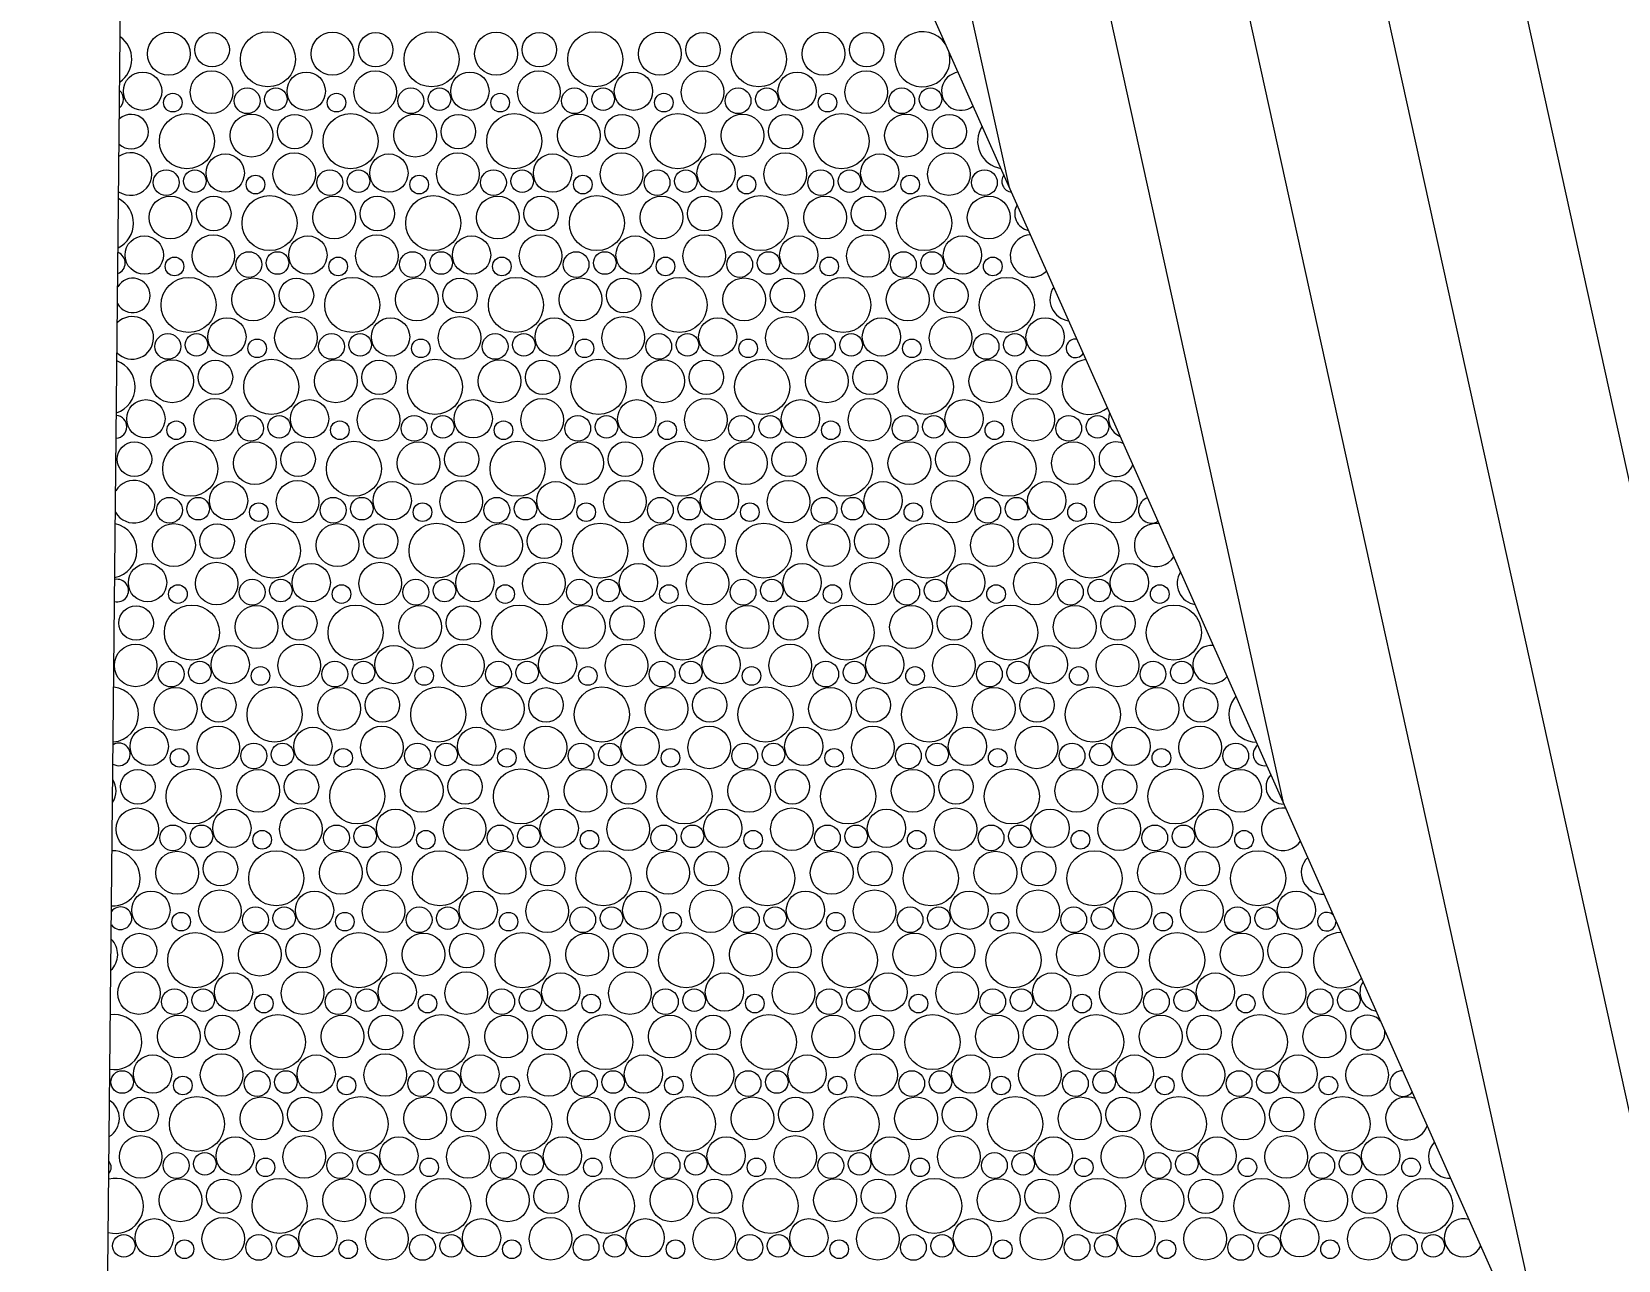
# Model space of a CAD drawing. Header units: millimetres. Extents: x 755110 to 820807, y -116979 to -66610.
# Drawn here: x 767448 to 770974, y -111018 to -108288 of the extents above; entities that cross this region are included whole.
import ezdxf

# ---------------------------------------------------------------- set-up
doc = ezdxf.new("R2010")
doc.units = ezdxf.units.MM
doc.header["$MEASUREMENT"] = 0
doc.layers.add('New_0_Pen_No__181', color=7, linetype='Continuous', lineweight=0, true_color=0xe8e8e8)
doc.layers.add('New_Structural - Bearing_Pen_No__102', color=7, linetype='Continuous', lineweight=13, true_color=0xcccccc)
doc.layers.add('New_Dimensioning - General', color=7, linetype='Continuous')
doc.layers.add('New_Dimensioning - General_Pen_No__1', color=7, linetype='Continuous', lineweight=13)
doc.layers.add('New_Structural - Bearing_Pen_No__101', color=252, linetype='Continuous', lineweight=13)
doc.styles.add('GENERATED_STYLE_1', font='')
doc.styles.get('GENERATED_STYLE_1').set_extended_font_data('Arial')
doc.dimstyles.new('GENERATED_STYLE__1', dxfattribs={"dimtxt": 200, "dimasz": 95, "dimexe": 0.18, "dimexo": 0.0625, "dimgap": 0, "dimtad": 1, "dimdec": 0, "dimzin": 0, "dimdsep": 46, "dimtxsty": 'GENERATED_STYLE_1', "dimblk": 'ARROWHEAD_2', "dimblk1": 'ARROWHEAD_2', "dimblk2": 'ARROWHEAD_2', "dimcen": 0.09, "dimse1": 1, "dimse2": 1, "dimclrd": 7, "dimclre": 7, "dimclrt": 7, "dimadec": 0, "dimazin": 0, "dimtfac": 1, "dimtdec": 4, "dimtmove": 0, "dimatfit": 3, "dimfxl": 0, "dimtolj": 1, "dimtzin": 0, "dimarcsym": 0})

# ---------------------------------------------------------------- blocks, each defined once
blk = doc.blocks.new('*X4')
at = {"layer": 'New_0_Pen_No__181', "color": 254, "linetype": 'Continuous', "lineweight": 0, "true_color": 0xe8e8e8}
for centre, radius in [((767752.8, -108336.5), 47.7), ((767848.9, -108327.7), 38.4), ((767973, -108349), 61.2), ((768116.5, -108336.5), 47.7), ((768212.6, -108327.7), 38.4), ((768336.7, -108349), 61.2), ((768480.2, -108336.5), 47.7), ((768576.3, -108327.7), 38.4), ((768700.4, -108349), 61.2), ((768844, -108336.5), 47.7), ((768940, -108327.7), 38.4), ((769064.1, -108349), 61.2), ((769207.7, -108336.5), 47.7), ((769303.7, -108327.7), 38.4), ((767694.4, -108419.9), 42.6), ((767847.8, -108422), 47.3), ((768058.1, -108419.9), 42.6), ((768211.6, -108422), 47.3), ((768421.8, -108419.9), 42.6), ((768575.3, -108422), 47.3), ((768785.5, -108419.9), 42.6), ((768939, -108422), 47.3), ((769149.2, -108419.9), 42.6), ((769302.7, -108422), 47.3), ((767761.7, -108445.3), 20.7), ((767926.9, -108441.2), 28.6), ((767990.7, -108437.6), 25.1), ((768125.4, -108445.3), 20.7), ((768290.6, -108441.2), 28.6), ((768354.4, -108437.6), 25.1), ((768489.2, -108445.3), 20.7), ((768654.3, -108441.2), 28.6), ((768718.1, -108437.6), 25.1), ((768852.9, -108445.3), 20.7), ((769018, -108441.2), 28.6), ((769081.8, -108437.6), 25.1), ((769216.6, -108445.3), 20.7), ((769381.7, -108441.2), 28.6), ((769445.5, -108437.6), 25.1), ((767793, -108531), 61.2), ((767936.5, -108518.5), 47.7), ((768032.6, -108509.7), 38.4), ((768156.7, -108531), 61.2), ((768300.2, -108518.5), 47.7), ((768396.3, -108509.7), 38.4), ((768520.4, -108531), 61.2), ((768664, -108518.5), 47.7), ((768760, -108509.7), 38.4), ((768884.1, -108531), 61.2), ((769027.7, -108518.5), 47.7), ((769123.7, -108509.7), 38.4), ((769247.8, -108531), 61.2), ((769391.4, -108518.5), 47.7), ((769487.4, -108509.7), 38.4), ((767878.1, -108601.9), 42.6), ((768031.6, -108604), 47.3), ((768241.8, -108601.9), 42.6), ((768395.3, -108604), 47.3), ((768605.5, -108601.9), 42.6), ((768759, -108604), 47.3), ((768969.2, -108601.9), 42.6), ((769122.7, -108604), 47.3), ((769332.9, -108601.9), 42.6), ((769486.4, -108604), 47.3), ((767746.9, -108623.1), 28.6), ((767810.7, -108619.6), 25.1), ((768110.6, -108623.1), 28.6), ((768174.4, -108619.6), 25.1), ((768474.3, -108623.1), 28.6), ((768538.1, -108619.6), 25.1), ((768838, -108623.1), 28.6), ((768901.8, -108619.6), 25.1), ((769201.7, -108623.1), 28.6), ((769265.5, -108619.6), 25.1), ((769565.4, -108623.1), 28.6), ((767945.4, -108627.3), 20.7), ((768309.2, -108627.3), 20.7), ((768672.9, -108627.3), 20.7), ((769036.6, -108627.3), 20.7), ((769400.3, -108627.3), 20.7), ((767756.5, -108700.5), 47.7), ((767852.6, -108691.7), 38.4), ((767976.7, -108713), 61.2), ((768120.2, -108700.5), 47.7), ((768216.3, -108691.7), 38.4), ((768340.4, -108713), 61.2), ((768484, -108700.5), 47.7), ((768580, -108691.7), 38.4), ((768704.1, -108713), 61.2), ((768847.7, -108700.5), 47.7), ((768943.7, -108691.7), 38.4), ((769067.8, -108713), 61.2), ((769211.4, -108700.5), 47.7), ((769307.4, -108691.7), 38.4), ((769431.5, -108713), 61.2), ((769575.1, -108700.5), 47.7), ((767698.1, -108783.9), 42.6), ((767851.6, -108786), 47.3), ((768061.8, -108783.9), 42.6), ((768215.3, -108786), 47.3), ((768425.5, -108783.9), 42.6), ((768579, -108786), 47.3), ((768789.2, -108783.9), 42.6), ((768942.7, -108786), 47.3), ((769152.9, -108783.9), 42.6), ((769306.4, -108786), 47.3), ((769516.6, -108783.9), 42.6), ((767930.6, -108805.1), 28.6), ((767994.4, -108801.6), 25.1), ((768294.3, -108805.1), 28.6), ((768358.1, -108801.6), 25.1), ((768658, -108805.1), 28.6), ((768721.8, -108801.6), 25.1), ((769021.7, -108805.1), 28.6), ((769085.5, -108801.6), 25.1), ((769385.4, -108805.1), 28.6), ((769449.2, -108801.6), 25.1), ((767765.4, -108809.3), 20.7), ((768129.2, -108809.3), 20.7), ((768492.9, -108809.3), 20.7), ((768856.6, -108809.3), 20.7), ((769220.3, -108809.3), 20.7), ((769584, -108809.3), 20.7), ((767796.7, -108894.9), 61.2), ((767940.2, -108882.5), 47.7), ((768036.3, -108873.7), 38.4), ((768160.4, -108894.9), 61.2), ((768304, -108882.5), 47.7), ((768400, -108873.7), 38.4), ((768524.1, -108894.9), 61.2), ((768667.7, -108882.5), 47.7), ((768763.7, -108873.7), 38.4), ((768887.8, -108894.9), 61.2), ((769031.4, -108882.5), 47.7), ((769127.4, -108873.7), 38.4), ((769251.5, -108894.9), 61.2), ((769395.1, -108882.5), 47.7), ((769491.1, -108873.7), 38.4), ((769615.2, -108894.9), 61.2), ((767881.8, -108965.9), 42.6), ((768035.3, -108968), 47.3), ((768245.5, -108965.9), 42.6), ((768399, -108968), 47.3), ((768609.2, -108965.9), 42.6), ((768762.7, -108968), 47.3), ((768972.9, -108965.9), 42.6), ((769126.4, -108968), 47.3), ((769336.6, -108965.9), 42.6), ((769490.1, -108968), 47.3), ((769700.3, -108965.9), 42.6), ((767750.6, -108987.1), 28.6), ((767814.4, -108983.6), 25.1), ((767949.2, -108991.3), 20.7), ((768114.3, -108987.1), 28.6), ((768178.1, -108983.6), 25.1), ((768312.9, -108991.3), 20.7), ((768478, -108987.1), 28.6), ((768541.8, -108983.6), 25.1), ((768676.6, -108991.3), 20.7), ((768841.7, -108987.1), 28.6), ((768905.5, -108983.6), 25.1), ((769040.3, -108991.3), 20.7), ((769205.4, -108987.1), 28.6), ((769269.2, -108983.6), 25.1), ((769404, -108991.3), 20.7), ((769569.1, -108987.1), 28.6), ((769632.9, -108983.6), 25.1), ((767760.2, -109064.5), 47.7), ((767856.3, -109055.7), 38.4), ((767980.4, -109076.9), 61.2), ((768124, -109064.5), 47.7), ((768220, -109055.7), 38.4), ((768344.1, -109076.9), 61.2), ((768487.7, -109064.5), 47.7), ((768583.7, -109055.7), 38.4), ((768707.8, -109076.9), 61.2), ((768851.4, -109064.5), 47.7), ((768947.4, -109055.7), 38.4), ((769071.5, -109076.9), 61.2), ((769215.1, -109064.5), 47.7), ((769311.1, -109055.7), 38.4), ((769435.2, -109076.9), 61.2), ((769578.8, -109064.5), 47.7), ((769674.8, -109055.7), 38.4), ((767701.8, -109147.9), 42.6), ((767855.3, -109150), 47.3), ((768065.5, -109147.9), 42.6), ((768219, -109150), 47.3), ((768429.2, -109147.9), 42.6), ((768582.7, -109150), 47.3), ((768792.9, -109147.9), 42.6), ((768946.4, -109150), 47.3), ((769156.6, -109147.9), 42.6), ((769310.1, -109150), 47.3), ((769520.3, -109147.9), 42.6), ((769673.8, -109150), 47.3), ((767769.2, -109173.3), 20.7), ((767934.3, -109169.1), 28.6), ((767998.1, -109165.6), 25.1), ((768132.9, -109173.3), 20.7), ((768298, -109169.1), 28.6), ((768361.8, -109165.6), 25.1), ((768496.6, -109173.3), 20.7), ((768661.7, -109169.1), 28.6), ((768725.5, -109165.6), 25.1), ((768860.3, -109173.3), 20.7), ((769025.4, -109169.1), 28.6), ((769089.2, -109165.6), 25.1), ((769224, -109173.3), 20.7), ((769389.1, -109169.1), 28.6), ((769452.9, -109165.6), 25.1), ((769587.7, -109173.3), 20.7), ((769752.8, -109169.1), 28.6), ((769816.7, -109165.6), 25.1), ((767676.3, -109237.7), 38.4), ((767800.4, -109258.9), 61.2), ((767944, -109246.5), 47.7), ((768040, -109237.7), 38.4), ((768164.1, -109258.9), 61.2), ((768307.7, -109246.5), 47.7), ((768403.7, -109237.7), 38.4), ((768527.8, -109258.9), 61.2), ((768671.4, -109246.5), 47.7), ((768767.4, -109237.7), 38.4), ((768891.5, -109258.9), 61.2), ((769035.1, -109246.5), 47.7), ((769131.1, -109237.7), 38.4), ((769255.2, -109258.9), 61.2), ((769398.8, -109246.5), 47.7), ((769494.8, -109237.7), 38.4), ((769618.9, -109258.9), 61.2), ((769762.5, -109246.5), 47.7), ((767885.5, -109329.9), 42.6), ((768039, -109332), 47.3), ((768249.2, -109329.9), 42.6), ((768402.7, -109332), 47.3), ((768612.9, -109329.9), 42.6), ((768766.4, -109332), 47.3), ((768976.6, -109329.9), 42.6), ((769130.1, -109332), 47.3), ((769340.3, -109329.9), 42.6), ((769493.8, -109332), 47.3), ((769704, -109329.9), 42.6), ((769857.5, -109332), 47.3), ((767754.3, -109351.1), 28.6), ((767818.1, -109347.6), 25.1), ((767952.9, -109355.3), 20.7), ((768118, -109351.1), 28.6), ((768181.8, -109347.6), 25.1), ((768316.6, -109355.3), 20.7), ((768481.7, -109351.1), 28.6), ((768545.5, -109347.6), 25.1), ((768680.3, -109355.3), 20.7), ((768845.4, -109351.1), 28.6), ((768909.2, -109347.6), 25.1), ((769044, -109355.3), 20.7), ((769209.1, -109351.1), 28.6), ((769272.9, -109347.6), 25.1), ((769407.7, -109355.3), 20.7), ((769572.8, -109351.1), 28.6), ((769636.7, -109347.6), 25.1), ((769771.4, -109355.3), 20.7), ((767764, -109428.5), 47.7), ((767860, -109419.7), 38.4), ((767984.1, -109440.9), 61.2), ((768127.7, -109428.5), 47.7), ((768223.7, -109419.7), 38.4), ((768347.8, -109440.9), 61.2), ((768491.4, -109428.5), 47.7), ((768587.4, -109419.7), 38.4), ((768711.5, -109440.9), 61.2), ((768855.1, -109428.5), 47.7), ((768951.1, -109419.7), 38.4), ((769075.2, -109440.9), 61.2), ((769218.8, -109428.5), 47.7), ((769314.8, -109419.7), 38.4), ((769438.9, -109440.9), 61.2), ((769582.5, -109428.5), 47.7), ((769678.5, -109419.7), 38.4), ((769802.6, -109440.9), 61.2), ((767705.5, -109511.9), 42.6), ((767859, -109514), 47.3), ((768069.2, -109511.9), 42.6), ((768222.7, -109514), 47.3), ((768432.9, -109511.9), 42.6), ((768586.4, -109514), 47.3), ((768796.6, -109511.9), 42.6), ((768950.1, -109514), 47.3), ((769160.3, -109511.9), 42.6), ((769313.8, -109514), 47.3), ((769524, -109511.9), 42.6), ((769677.5, -109514), 47.3), ((769887.7, -109511.9), 42.6), ((767772.9, -109537.3), 20.7), ((767938, -109533.1), 28.6), ((768001.8, -109529.6), 25.1), ((768136.6, -109537.3), 20.7), ((768301.7, -109533.1), 28.6), ((768365.5, -109529.6), 25.1), ((768500.3, -109537.3), 20.7), ((768665.4, -109533.1), 28.6), ((768729.2, -109529.6), 25.1), ((768864, -109537.3), 20.7), ((769029.1, -109533.1), 28.6), ((769092.9, -109529.6), 25.1), ((769227.7, -109537.3), 20.7), ((769392.8, -109533.1), 28.6), ((769456.7, -109529.6), 25.1), ((769591.4, -109537.3), 20.7), ((769756.5, -109533.1), 28.6), ((769820.4, -109529.6), 25.1), ((769955.1, -109537.3), 20.7), ((767680, -109601.7), 38.4), ((767804.1, -109622.9), 61.2), ((767947.7, -109610.5), 47.7), ((768043.7, -109601.7), 38.4), ((768167.8, -109622.9), 61.2), ((768311.4, -109610.5), 47.7), ((768407.4, -109601.7), 38.4), ((768531.5, -109622.9), 61.2), ((768675.1, -109610.5), 47.7), ((768771.1, -109601.7), 38.4), ((768895.2, -109622.9), 61.2), ((769038.8, -109610.5), 47.7), ((769134.8, -109601.7), 38.4), ((769258.9, -109622.9), 61.2), ((769402.5, -109610.5), 47.7), ((769498.5, -109601.7), 38.4), ((769622.6, -109622.9), 61.2), ((769766.2, -109610.5), 47.7), ((769862.2, -109601.7), 38.4), ((769986.3, -109622.9), 61.2), ((767679, -109696), 47.3), ((767889.2, -109693.9), 42.6), ((768042.7, -109696), 47.3), ((768252.9, -109693.9), 42.6), ((768406.4, -109696), 47.3), ((768616.6, -109693.9), 42.6), ((768770.1, -109696), 47.3), ((768980.3, -109693.9), 42.6), ((769133.8, -109696), 47.3), ((769344, -109693.9), 42.6), ((769497.5, -109696), 47.3), ((769707.7, -109693.9), 42.6), ((769861.2, -109696), 47.3), ((767758, -109715.1), 28.6), ((767821.8, -109711.6), 25.1), ((768121.7, -109715.1), 28.6), ((768185.5, -109711.6), 25.1), ((768485.4, -109715.1), 28.6), ((768549.2, -109711.6), 25.1), ((768849.1, -109715.1), 28.6), ((768912.9, -109711.6), 25.1), ((769212.8, -109715.1), 28.6), ((769276.7, -109711.6), 25.1), ((769576.5, -109715.1), 28.6), ((769640.4, -109711.6), 25.1), ((769940.2, -109715.1), 28.6), ((770004.1, -109711.6), 25.1), ((767956.6, -109719.3), 20.7), ((768320.3, -109719.3), 20.7), ((768684, -109719.3), 20.7), ((769047.7, -109719.3), 20.7), ((769411.4, -109719.3), 20.7), ((769775.1, -109719.3), 20.7), ((767767.7, -109792.5), 47.7), ((767863.7, -109783.7), 38.4), ((767987.8, -109804.9), 61.2), ((768131.4, -109792.5), 47.7), ((768227.4, -109783.7), 38.4), ((768351.5, -109804.9), 61.2), ((768495.1, -109792.5), 47.7), ((768591.1, -109783.7), 38.4), ((768715.2, -109804.9), 61.2), ((768858.8, -109792.5), 47.7), ((768954.8, -109783.7), 38.4), ((769078.9, -109804.9), 61.2), ((769222.5, -109792.5), 47.7), ((769318.5, -109783.7), 38.4), ((769442.6, -109804.9), 61.2), ((769586.2, -109792.5), 47.7), ((769682.2, -109783.7), 38.4), ((769806.3, -109804.9), 61.2), ((769949.9, -109792.5), 47.7), ((770045.9, -109783.7), 38.4), ((767709.2, -109875.8), 42.6), ((767862.7, -109878), 47.3), ((768072.9, -109875.8), 42.6), ((768226.4, -109878), 47.3), ((768436.6, -109875.8), 42.6), ((768590.1, -109878), 47.3), ((768800.3, -109875.8), 42.6), ((768953.8, -109878), 47.3), ((769164, -109875.8), 42.6), ((769317.5, -109878), 47.3), ((769527.7, -109875.8), 42.6), ((769681.2, -109878), 47.3), ((769891.4, -109875.8), 42.6), ((770044.9, -109878), 47.3), ((767941.7, -109897.1), 28.6), ((768005.5, -109893.6), 25.1), ((768305.4, -109897.1), 28.6), ((768369.2, -109893.6), 25.1), ((768669.1, -109897.1), 28.6), ((768732.9, -109893.6), 25.1), ((769032.8, -109897.1), 28.6), ((769096.7, -109893.6), 25.1), ((769396.5, -109897.1), 28.6), ((769460.4, -109893.6), 25.1), ((769760.2, -109897.1), 28.6), ((769824.1, -109893.6), 25.1), ((770124, -109897.1), 28.6), ((767776.6, -109901.3), 20.7), ((768140.3, -109901.3), 20.7), ((768504, -109901.3), 20.7), ((768867.7, -109901.3), 20.7), ((769231.4, -109901.3), 20.7), ((769595.1, -109901.3), 20.7), ((769958.8, -109901.3), 20.7), ((767683.7, -109965.6), 38.4), ((767807.8, -109986.9), 61.2), ((767951.4, -109974.5), 47.7), ((768047.4, -109965.6), 38.4), ((768171.5, -109986.9), 61.2), ((768315.1, -109974.5), 47.7), ((768411.1, -109965.6), 38.4), ((768535.2, -109986.9), 61.2), ((768678.8, -109974.5), 47.7), ((768774.8, -109965.6), 38.4), ((768898.9, -109986.9), 61.2), ((769042.5, -109974.5), 47.7), ((769138.5, -109965.6), 38.4), ((769262.6, -109986.9), 61.2), ((769406.2, -109974.5), 47.7), ((769502.2, -109965.6), 38.4), ((769626.3, -109986.9), 61.2), ((769769.9, -109974.5), 47.7), ((769865.9, -109965.6), 38.4), ((769990, -109986.9), 61.2), ((770133.6, -109974.5), 47.7), ((767682.7, -110060), 47.3), ((767892.9, -110057.8), 42.6), ((768046.4, -110060), 47.3), ((768256.6, -110057.8), 42.6), ((768410.1, -110060), 47.3), ((768620.3, -110057.8), 42.6), ((768773.8, -110060), 47.3), ((768984, -110057.8), 42.6), ((769137.5, -110060), 47.3), ((769347.7, -110057.8), 42.6), ((769501.2, -110060), 47.3), ((769711.4, -110057.8), 42.6), ((769864.9, -110060), 47.3), ((770075.2, -110057.8), 42.6), ((767761.7, -110079.1), 28.6), ((767825.5, -110075.6), 25.1), ((767960.3, -110083.3), 20.7), ((768125.4, -110079.1), 28.6), ((768189.2, -110075.6), 25.1), ((768324, -110083.3), 20.7), ((768489.1, -110079.1), 28.6), ((768552.9, -110075.6), 25.1), ((768687.7, -110083.3), 20.7), ((768852.8, -110079.1), 28.6), ((768916.7, -110075.6), 25.1), ((769051.4, -110083.3), 20.7), ((769216.5, -110079.1), 28.6), ((769280.4, -110075.6), 25.1), ((769415.1, -110083.3), 20.7), ((769580.2, -110079.1), 28.6), ((769644.1, -110075.6), 25.1), ((769778.8, -110083.3), 20.7), ((769944, -110079.1), 28.6), ((770007.8, -110075.6), 25.1), ((770142.5, -110083.3), 20.7), ((767771.4, -110156.5), 47.7), ((767867.4, -110147.6), 38.4), ((767991.5, -110168.9), 61.2), ((768135.1, -110156.5), 47.7), ((768231.1, -110147.6), 38.4), ((768355.2, -110168.9), 61.2), ((768498.8, -110156.5), 47.7), ((768594.8, -110147.6), 38.4), ((768718.9, -110168.9), 61.2), ((768862.5, -110156.5), 47.7), ((768958.5, -110147.6), 38.4), ((769082.6, -110168.9), 61.2), ((769226.2, -110156.5), 47.7), ((769322.2, -110147.6), 38.4), ((769446.3, -110168.9), 61.2), ((769589.9, -110156.5), 47.7), ((769685.9, -110147.6), 38.4), ((769810, -110168.9), 61.2), ((769953.6, -110156.5), 47.7), ((770049.6, -110147.6), 38.4), ((770173.8, -110168.9), 61.2), ((767712.9, -110239.8), 42.6), ((767866.4, -110242), 47.3), ((768076.6, -110239.8), 42.6), ((768230.1, -110242), 47.3), ((768440.3, -110239.8), 42.6), ((768593.8, -110242), 47.3), ((768804, -110239.8), 42.6), ((768957.5, -110242), 47.3), ((769167.7, -110239.8), 42.6), ((769321.2, -110242), 47.3), ((769531.4, -110239.8), 42.6), ((769684.9, -110242), 47.3), ((769895.2, -110239.8), 42.6), ((770048.6, -110242), 47.3), ((770258.9, -110239.8), 42.6), ((767780.3, -110265.3), 20.7), ((767945.4, -110261.1), 28.6), ((768009.2, -110257.6), 25.1), ((768144, -110265.3), 20.7), ((768309.1, -110261.1), 28.6), ((768372.9, -110257.6), 25.1), ((768507.7, -110265.3), 20.7), ((768672.8, -110261.1), 28.6), ((768736.7, -110257.6), 25.1), ((768871.4, -110265.3), 20.7), ((769036.5, -110261.1), 28.6), ((769100.4, -110257.6), 25.1), ((769235.1, -110265.3), 20.7), ((769400.2, -110261.1), 28.6), ((769464.1, -110257.6), 25.1), ((769598.8, -110265.3), 20.7), ((769764, -110261.1), 28.6), ((769827.8, -110257.6), 25.1), ((769962.5, -110265.3), 20.7), ((770127.7, -110261.1), 28.6), ((770191.5, -110257.6), 25.1), ((767687.4, -110329.6), 38.4), ((767811.5, -110350.9), 61.2), ((767955.1, -110338.5), 47.7), ((768051.1, -110329.6), 38.4), ((768175.2, -110350.9), 61.2), ((768318.8, -110338.5), 47.7), ((768414.8, -110329.6), 38.4), ((768538.9, -110350.9), 61.2), ((768682.5, -110338.5), 47.7), ((768778.5, -110329.6), 38.4), ((768902.6, -110350.9), 61.2), ((769046.2, -110338.5), 47.7), ((769142.2, -110329.6), 38.4), ((769266.3, -110350.9), 61.2), ((769409.9, -110338.5), 47.7), ((769505.9, -110329.6), 38.4), ((769630, -110350.9), 61.2), ((769773.6, -110338.5), 47.7), ((769869.6, -110329.6), 38.4), ((769993.8, -110350.9), 61.2), ((770137.3, -110338.5), 47.7), ((770233.4, -110329.6), 38.4), ((767686.4, -110424), 47.3), ((767896.6, -110421.8), 42.6), ((768050.1, -110424), 47.3), ((768260.3, -110421.8), 42.6), ((768413.8, -110424), 47.3), ((768624, -110421.8), 42.6), ((768777.5, -110424), 47.3), ((768987.7, -110421.8), 42.6), ((769141.2, -110424), 47.3), ((769351.4, -110421.8), 42.6), ((769504.9, -110424), 47.3), ((769715.2, -110421.8), 42.6), ((769868.6, -110424), 47.3), ((770078.9, -110421.8), 42.6), ((770232.3, -110424), 47.3), ((767765.4, -110443.1), 28.6), ((767829.2, -110439.6), 25.1), ((767964, -110447.3), 20.7), ((768129.1, -110443.1), 28.6), ((768192.9, -110439.6), 25.1), ((768327.7, -110447.3), 20.7), ((768492.8, -110443.1), 28.6), ((768556.7, -110439.6), 25.1), ((768691.4, -110447.3), 20.7), ((768856.5, -110443.1), 28.6), ((768920.4, -110439.6), 25.1), ((769055.1, -110447.3), 20.7), ((769220.2, -110443.1), 28.6), ((769284.1, -110439.6), 25.1), ((769418.8, -110447.3), 20.7), ((769584, -110443.1), 28.6), ((769647.8, -110439.6), 25.1), ((769782.5, -110447.3), 20.7), ((769947.7, -110443.1), 28.6), ((770011.5, -110439.6), 25.1), ((770146.2, -110447.3), 20.7), ((770311.4, -110443.1), 28.6), ((770375.2, -110439.6), 25.1), ((767775.1, -110520.5), 47.7), ((767871.1, -110511.6), 38.4), ((767995.2, -110532.9), 61.2), ((768138.8, -110520.5), 47.7), ((768234.8, -110511.6), 38.4), ((768358.9, -110532.9), 61.2), ((768502.5, -110520.5), 47.7), ((768598.5, -110511.6), 38.4), ((768722.6, -110532.9), 61.2), ((768866.2, -110520.5), 47.7), ((768962.2, -110511.6), 38.4), ((769086.3, -110532.9), 61.2), ((769229.9, -110520.5), 47.7), ((769325.9, -110511.6), 38.4), ((769450, -110532.9), 61.2), ((769593.6, -110520.5), 47.7), ((769689.6, -110511.6), 38.4), ((769813.8, -110532.9), 61.2), ((769957.3, -110520.5), 47.7), ((770053.4, -110511.6), 38.4), ((770177.5, -110532.9), 61.2), ((770321, -110520.5), 47.7), ((767716.6, -110603.8), 42.6), ((767870.1, -110606), 47.3), ((768080.3, -110603.8), 42.6), ((768233.8, -110606), 47.3), ((768444, -110603.8), 42.6), ((768597.5, -110606), 47.3), ((768807.7, -110603.8), 42.6), ((768961.2, -110606), 47.3), ((769171.4, -110603.8), 42.6), ((769324.9, -110606), 47.3), ((769535.2, -110603.8), 42.6), ((769688.6, -110606), 47.3), ((769898.9, -110603.8), 42.6), ((770052.3, -110606), 47.3), ((770262.6, -110603.8), 42.6), ((770416, -110606), 47.3), ((767649.2, -110621.6), 25.1), ((767784, -110629.3), 20.7), ((767949.1, -110625.1), 28.6), ((768012.9, -110621.6), 25.1), ((768147.7, -110629.3), 20.7), ((768312.8, -110625.1), 28.6), ((768376.7, -110621.6), 25.1), ((768511.4, -110629.3), 20.7), ((768676.5, -110625.1), 28.6), ((768740.4, -110621.6), 25.1), ((768875.1, -110629.3), 20.7), ((769040.2, -110625.1), 28.6), ((769104.1, -110621.6), 25.1), ((769238.8, -110629.3), 20.7), ((769404, -110625.1), 28.6), ((769467.8, -110621.6), 25.1), ((769602.5, -110629.3), 20.7), ((769767.7, -110625.1), 28.6), ((769831.5, -110621.6), 25.1), ((769966.2, -110629.3), 20.7), ((770131.4, -110625.1), 28.6), ((770195.2, -110621.6), 25.1), ((770329.9, -110629.3), 20.7), ((767691.1, -110693.6), 38.4), ((767815.2, -110714.9), 61.2), ((767958.8, -110702.5), 47.7), ((768054.8, -110693.6), 38.4), ((768178.9, -110714.9), 61.2), ((768322.5, -110702.5), 47.7), ((768418.5, -110693.6), 38.4), ((768542.6, -110714.9), 61.2), ((768686.2, -110702.5), 47.7), ((768782.2, -110693.6), 38.4), ((768906.3, -110714.9), 61.2), ((769049.9, -110702.5), 47.7), ((769145.9, -110693.6), 38.4), ((769270, -110714.9), 61.2), ((769413.6, -110702.5), 47.7), ((769509.6, -110693.6), 38.4), ((769633.8, -110714.9), 61.2), ((769777.3, -110702.5), 47.7), ((769873.4, -110693.6), 38.4), ((769997.5, -110714.9), 61.2), ((770141, -110702.5), 47.7), ((770237.1, -110693.6), 38.4), ((770361.2, -110714.9), 61.2), ((767690.1, -110788), 47.3), ((767900.3, -110785.8), 42.6), ((768053.8, -110788), 47.3), ((768264, -110785.8), 42.6), ((768417.5, -110788), 47.3), ((768627.7, -110785.8), 42.6), ((768781.2, -110788), 47.3), ((768991.4, -110785.8), 42.6), ((769144.9, -110788), 47.3), ((769355.2, -110785.8), 42.6), ((769508.6, -110788), 47.3), ((769718.9, -110785.8), 42.6), ((769872.3, -110788), 47.3), ((770082.6, -110785.8), 42.6), ((770236, -110788), 47.3), ((770446.3, -110785.8), 42.6), ((767769.1, -110807.1), 28.6), ((767832.9, -110803.6), 25.1), ((768132.8, -110807.1), 28.6), ((768196.7, -110803.6), 25.1), ((768496.5, -110807.1), 28.6), ((768560.4, -110803.6), 25.1), ((768860.2, -110807.1), 28.6), ((768924.1, -110803.6), 25.1), ((769224, -110807.1), 28.6), ((769287.8, -110803.6), 25.1), ((769587.7, -110807.1), 28.6), ((769651.5, -110803.6), 25.1), ((769951.4, -110807.1), 28.6), ((770015.2, -110803.6), 25.1), ((770315.1, -110807.1), 28.6), ((770378.9, -110803.6), 25.1), ((767967.7, -110811.2), 20.7), ((768331.4, -110811.2), 20.7), ((768695.1, -110811.2), 20.7), ((769058.8, -110811.2), 20.7), ((769422.5, -110811.2), 20.7), ((769786.2, -110811.2), 20.7), ((770149.9, -110811.2), 20.7), ((770513.6, -110811.2), 20.7), ((767778.8, -110884.4), 47.7), ((767874.8, -110875.6), 38.4), ((767998.9, -110896.9), 61.2), ((768142.5, -110884.4), 47.7), ((768238.5, -110875.6), 38.4), ((768362.6, -110896.9), 61.2), ((768506.2, -110884.4), 47.7), ((768602.2, -110875.6), 38.4), ((768726.3, -110896.9), 61.2), ((768869.9, -110884.4), 47.7), ((768965.9, -110875.6), 38.4), ((769090, -110896.9), 61.2), ((769233.6, -110884.4), 47.7), ((769329.6, -110875.6), 38.4), ((769453.8, -110896.9), 61.2), ((769597.3, -110884.4), 47.7), ((769693.4, -110875.6), 38.4), ((769817.5, -110896.9), 61.2), ((769961, -110884.4), 47.7), ((770057.1, -110875.6), 38.4), ((770181.2, -110896.9), 61.2), ((770324.7, -110884.4), 47.7), ((770420.8, -110875.6), 38.4), ((770544.9, -110896.9), 61.2), ((767720.3, -110967.8), 42.6), ((767873.8, -110970), 47.3), ((768084, -110967.8), 42.6), ((768237.5, -110970), 47.3), ((768447.7, -110967.8), 42.6), ((768601.2, -110970), 47.3), ((768811.4, -110967.8), 42.6), ((768964.9, -110970), 47.3), ((769175.2, -110967.8), 42.6), ((769328.6, -110970), 47.3), ((769538.9, -110967.8), 42.6), ((769692.3, -110970), 47.3), ((769902.6, -110967.8), 42.6), ((770056, -110970), 47.3), ((770266.3, -110967.8), 42.6), ((770419.8, -110970), 47.3), ((767652.9, -110985.6), 25.1), ((767952.8, -110989.1), 28.6), ((768016.7, -110985.6), 25.1), ((768316.5, -110989.1), 28.6), ((768380.4, -110985.6), 25.1), ((768680.2, -110989.1), 28.6), ((768744.1, -110985.6), 25.1), ((769044, -110989.1), 28.6), ((769107.8, -110985.6), 25.1), ((769407.7, -110989.1), 28.6), ((769471.5, -110985.6), 25.1), ((769771.4, -110989.1), 28.6), ((769835.2, -110985.6), 25.1), ((770135.1, -110989.1), 28.6), ((770198.9, -110985.6), 25.1), ((770498.8, -110989.1), 28.6), ((770562.6, -110985.6), 25.1), ((767787.7, -110993.2), 20.7), ((768151.4, -110993.2), 20.7), ((768515.1, -110993.2), 20.7), ((768878.8, -110993.2), 20.7), ((769242.5, -110993.2), 20.7), ((769606.2, -110993.2), 20.7), ((769969.9, -110993.2), 20.7), ((770333.6, -110993.2), 20.7)]:
    blk.add_circle(centre, radius, dxfattribs=at)
for centre, radius, start, end in [((767609.3, -108349), 61.2, 304.309, 54.5467), ((769427.8, -108349), 61.2, 33.6401, 14.3787), ((769512.9, -108419.9), 42.6, 98.3768, 309.642), ((767627, -108437.6), 25.1, 310.2529, 48.6028), ((767668.9, -108509.7), 38.4, 226.3533, 132.5024), ((769611.5, -108531), 61.2, 147.0902, 260.9286), ((767667.8, -108604), 47.3, 235.9185, 122.9371), ((769629.2, -108619.6), 25.1, 146.6852, 261.3335), ((767613, -108713), 61.2, 296.2955, 62.5602), ((769671.1, -108691.7), 38.4, 149.8506, 258.1681), ((769670.1, -108786), 47.3, 93.1221, 314.8967), ((767630.7, -108801.6), 25.1, 290.585, 68.2707), ((767672.6, -108873.7), 38.4, 208.4568, 150.3989), ((769758.8, -108882.5), 47.7, 145.4818, 262.537), ((767671.6, -108968), 47.3, 224.4147, 134.441), ((769767.7, -108991.3), 20.7, 81.1415, 326.8773), ((767616.7, -109076.9), 61.2, 288.8172, 70.0385), ((769798.9, -109076.9), 61.2, 97.3543, 310.6645), ((767634.4, -109165.6), 25.1, 273.3329, 85.5228), ((769884, -109147.9), 42.6, 161.4444, 246.5744), ((769858.5, -109237.7), 38.4, 66.0249, 341.9938), ((767675.3, -109332), 47.3, 209.8333, 149.0224), ((769936.5, -109351.1), 28.6, 107.1693, 300.8494), ((767620.4, -109440.9), 61.2, 281.6698, 77.1859), ((769946.2, -109428.5), 47.7, 80.9147, 327.104), ((767638.1, -109529.6), 25.1, 256.4413, 102.4144), ((770041.2, -109514), 47.3, 147.2587, 260.76), ((770071.4, -109693.9), 42.6, 86.5585, 321.4602), ((767624.1, -109804.9), 61.2, 274.7119, 84.1438), ((770170, -109804.9), 61.2, 138.3832, 269.6356), ((767641.8, -109893.6), 25.1, 238.26, 120.5956), ((770187.8, -109893.6), 25.1, 126.417, 281.6017), ((770229.6, -109965.6), 38.4, 135.9144, 272.1043), ((767587.7, -109974.5), 47.7, 327.2487, 31.607), ((770228.6, -110060), 47.3, 82.0855, 325.9332), ((767627.8, -110168.9), 61.2, 267.8319, 91.0238), ((770317.3, -110156.5), 47.7, 134.5739, 273.4449), ((767645.5, -110257.6), 25.1, 215.2957, 143.56), ((770326.2, -110265.3), 20.7, 44.4806, 3.5382), ((770357.5, -110350.9), 61.2, 89.191, 318.8277), ((767591.4, -110338.5), 47.7, 313.2547, 45.601), ((770442.6, -110421.8), 42.6, 147.0334, 260.9854), ((767631.5, -110532.9), 61.2, 260.9286, 97.9271), ((770417.1, -110511.6), 38.4, 41.1789, 6.8398), ((770495.1, -110625.1), 28.6, 90.1709, 317.8478), ((767595.1, -110702.5), 47.7, 302.0146, 56.841), ((770504.7, -110702.5), 47.7, 68.2143, 339.8045), ((770599.8, -110788), 47.3, 136.097, 271.9218), ((767604, -110811.2), 20.7, 318.8146, 40.0411), ((767635.2, -110896.9), 61.2, 253.8979, 104.9578), ((770630, -110967.8), 42.6, 73.2785, 334.7403)]:
    blk.add_arc(centre, radius, start, end, dxfattribs=at)
blk = doc.blocks.new('*D182')
at = {"layer": 'New_Dimensioning - General_Pen_No__1', "color": 7, "linetype": 'Continuous', "lineweight": 13}
for p, q in [((767550.2, -111947.8), (766989.9, -109403.8)), ((767641.7, -111927.7), (767458.6, -111968)), ((767481.4, -111926), (767619, -111969.6)), ((767653, -112414.6), (767550.2, -111947.8)), ((767744.5, -112394.5), (767561.4, -112434.8)), ((767584.2, -112392.8), (767721.8, -112436.4)), ((767666.1, -112474.3), (767653, -112414.6))]:
    blk.add_line(p, q, dxfattribs=at)
at = {"layer": 'New_Dimensioning - General_Pen_No__1', "color": 7, "lineweight": 13, "insert": (767719.6, -112903.2), "char_height": 200, "attachment_point": 7, "rotation": 102.42, "style": 'GENERATED_STYLE_1'}
blk.add_mtext('\\A1;{\\pql;\\fArial|b0|i0|c0|p34;478}', dxfattribs=at)
blk = doc.blocks.new('ARROWHEAD_2')
at = {"color": 0, "linetype": 'Continuous', "lineweight": 0}
for p, q in [((-0.378, -0.655), (0.378, 0.655)), ((0, 0), (-1, 0))]:
    blk.add_line(p, q, dxfattribs=at)
blk = doc.blocks.new('*D183')
at = {"layer": 'New_Dimensioning - General_Pen_No__1', "color": 7, "linetype": 'Continuous', "lineweight": 13}
for p, q in [((767081.5, -109383.6), (766898.4, -109424)), ((766921.1, -109382), (767058.7, -109425.6)), ((767550.2, -111947.8), (766989.9, -109403.8)), ((767481.4, -111926), (767619, -111969.6))]:
    blk.add_line(p, q, dxfattribs=at)
at = {"layer": 'New_Dimensioning - General_Pen_No__1', "color": 7, "lineweight": 13, "char_height": 200, "attachment_point": 7, "rotation": 102.42, "style": 'GENERATED_STYLE_1'}
for s, insert in [('\\A1;{\\pql;\\fArial|b0|i0|c0|p34;115}', (767052.2, -109872.7)), ('\\A1;{\\pql;\\fArial|b0|i0|c0|p34;2\xa0605}', (767304.5, -111018.4))]:
    blk.add_mtext(s, dxfattribs=dict(at, insert=insert))
blk = doc.blocks.new('*D184')
at = {"layer": 'New_Dimensioning - General_Pen_No__1', "color": 7, "linetype": 'Continuous', "lineweight": 13}
for p, q in [((767056.7, -109271.3), (766873.6, -109311.6)), ((766896.4, -109269.7), (767034, -109313.3)), ((766989.9, -109403.8), (766965.2, -109291.5)), ((766921.1, -109382), (767058.7, -109425.6))]:
    blk.add_line(p, q, dxfattribs=at)
blk = doc.blocks.new('*D185')
at = {"layer": 'New_Dimensioning - General_Pen_No__1', "color": 7, "linetype": 'Continuous', "lineweight": 13}
for p, q in [((766353.3, -106513.1), (766261.9, -106098)), ((766444.8, -106492.9), (766261.7, -106533.2)), ((766284.5, -106491.3), (766422.1, -106534.9)), ((766965.2, -109291.5), (766353.3, -106513.1)), ((767056.7, -109271.3), (766873.6, -109311.6)), ((766896.4, -109269.7), (767034, -109313.3))]:
    blk.add_line(p, q, dxfattribs=at)
at = {"layer": 'New_Dimensioning - General_Pen_No__1', "color": 7, "lineweight": 13, "char_height": 200, "attachment_point": 7, "rotation": 102.42, "style": 'GENERATED_STYLE_1'}
for s, insert in [('\\A1;{\\pql;\\fArial|b0|i0|c0|p34;425}', (766419.9, -107001.6)), ('\\A1;{\\pql;\\fArial|b0|i0|c0|p34;2\xa0845}', (766693.7, -108244.8))]:
    blk.add_mtext(s, dxfattribs=dict(at, insert=insert))
blk = doc.blocks.new('*D186')
at = {"layer": 'New_Dimensioning - General_Pen_No__1', "color": 7, "linetype": 'Continuous', "lineweight": 13}
for p, q in [((766261.9, -106098), (764152, -96517.6)), ((766353.4, -106077.8), (766170.3, -106118.2)), ((766193.1, -106076.2), (766330.7, -106119.8)), ((766353.3, -106513.1), (766261.9, -106098)), ((766444.8, -106492.9), (766261.7, -106533.2)), ((766284.5, -106491.3), (766422.1, -106534.9)), ((766965.2, -109291.5), (766353.3, -106513.1))]:
    blk.add_line(p, q, dxfattribs=at)
blk = doc.blocks.new('*D191')
at = {"layer": 'New_Dimensioning - General_Pen_No__1', "color": 7, "linetype": 'Continuous', "lineweight": 13}
for p, q in [((765656, -106630.8), (765472.9, -106671.1)), ((765495.7, -106629.1), (765633.3, -106672.7)), ((766768.9, -112119.9), (765564.5, -106650.9)), ((766860.5, -112099.7), (766677.4, -112140.1)), ((766700.1, -112098.1), (766837.7, -112141.7)), ((766782.1, -112179.6), (766768.9, -112119.9))]:
    blk.add_line(p, q, dxfattribs=at)
at = {"layer": 'New_Dimensioning - General_Pen_No__1', "color": 7, "lineweight": 13, "insert": (766201.2, -109728), "char_height": 200, "attachment_point": 7, "rotation": 102.42, "style": 'GENERATED_STYLE_1'}
blk.add_mtext('\\A1;{\\pql;\\fArial|b0|i0|c0|p34;5\xa0600}', dxfattribs=at)
blk = doc.blocks.new('*D192')
at = {"layer": 'New_Dimensioning - General_Pen_No__1', "color": 7, "linetype": 'Continuous', "lineweight": 13}
for p, q in [((763478.2, -97178), (763465.1, -97118.3)), ((763569.8, -97157.8), (763386.7, -97198.1)), ((763547, -97199.8), (763409.4, -97156.2)), ((765564.5, -106650.9), (763478.2, -97178)), ((765656, -106630.8), (765472.9, -106671.1)), ((765495.7, -106629.1), (765633.3, -106672.7)), ((766768.9, -112119.9), (765564.5, -106650.9))]:
    blk.add_line(p, q, dxfattribs=at)
at = {"layer": 'New_Dimensioning - General_Pen_No__1', "color": 7, "lineweight": 13, "insert": (764555.8, -102257), "char_height": 200, "attachment_point": 7, "rotation": 102.42, "style": 'GENERATED_STYLE_1'}
blk.add_mtext('\\A1;{\\pql;\\fArial|b0|i0|c0|p34;9\xa0700}', dxfattribs=at)
blk = doc.blocks.new('*D199')
at = {"layer": 'New_Dimensioning - General_Pen_No__1', "color": 7, "linetype": 'Continuous', "lineweight": 13}
for p, q in [((765871.1, -106619.3), (766054.2, -106578.9)), ((766031.4, -106620.9), (765893.8, -106577.3)), ((765962.6, -106599.1), (766729.4, -110080.7)), ((766637.8, -110100.8), (766821, -110060.5)), ((766798.2, -110102.5), (766660.6, -110058.9))]:
    blk.add_line(p, q, dxfattribs=at)
at = {"layer": 'New_Dimensioning - General_Pen_No__1', "color": 7, "lineweight": 13, "insert": (766380.5, -108682.4), "char_height": 200, "attachment_point": 7, "rotation": 102.42, "style": 'GENERATED_STYLE_1'}
blk.add_mtext('\\A1;{\\pql;\\fArial|b0|i0|c0|p34;3\xa0565}', dxfattribs=at)
blk = doc.blocks.new('*D200')
at = {"layer": 'New_Dimensioning - General_Pen_No__1', "color": 7, "linetype": 'Continuous', "lineweight": 13}
for p, q in [((765962.6, -106599.1), (766729.4, -110080.7)), ((766637.8, -110100.8), (766821, -110060.5)), ((766798.2, -110102.5), (766660.6, -110058.9)), ((766729.4, -110080.7), (766976.6, -111203)), ((766885, -111223.2), (767068.1, -111182.8)), ((767045.4, -111224.8), (766907.8, -111181.2))]:
    blk.add_line(p, q, dxfattribs=at)
at = {"layer": 'New_Dimensioning - General_Pen_No__1', "color": 7, "lineweight": 13, "insert": (766887.5, -110984.4), "char_height": 200, "attachment_point": 7, "rotation": 102.42, "style": 'GENERATED_STYLE_1'}
blk.add_mtext('\\A1;{\\pql;\\fArial|b0|i0|c0|p34;1\xa0149}', dxfattribs=at)
blk = doc.blocks.new('*D201')
at = {"layer": 'New_Dimensioning - General_Pen_No__1', "color": 7, "linetype": 'Continuous', "lineweight": 13}
for p, q in [((766729.4, -110080.7), (766976.6, -111203)), ((766885, -111223.2), (767068.1, -111182.8)), ((767045.4, -111224.8), (766907.8, -111181.2)), ((766976.6, -111203), (767159.5, -112033.9)), ((767068, -112054), (767251.1, -112013.7)), ((767090.7, -112012.1), (767228.3, -112055.7)), ((767159.5, -112033.9), (767172.7, -112093.6))]:
    blk.add_line(p, q, dxfattribs=at)
at = {"layer": 'New_Dimensioning - General_Pen_No__1', "color": 7, "lineweight": 13, "insert": (767078, -111849.4), "char_height": 200, "attachment_point": 7, "rotation": 102.42, "style": 'GENERATED_STYLE_1'}
blk.add_mtext('\\A1;{\\pql;\\fArial|b0|i0|c0|p34;851}', dxfattribs=at)
blk = doc.blocks.new('*D202')
at = {"layer": 'New_Dimensioning - General_Pen_No__1', "color": 7, "linetype": 'Continuous', "lineweight": 13}
for p, q in [((765112.6, -106749.4), (765250.2, -106793)), ((766481.1, -112672.7), (765181.4, -106771.2)), ((766572.6, -112652.6), (766389.5, -112692.9)), ((766412.3, -112650.9), (766549.9, -112694.5)), ((766494.2, -112732.4), (766481.1, -112672.7))]:
    blk.add_line(p, q, dxfattribs=at)
at = {"layer": 'New_Dimensioning - General_Pen_No__1', "color": 7, "lineweight": 13, "insert": (765865.7, -110064.5), "char_height": 200, "attachment_point": 7, "rotation": 102.42, "style": 'GENERATED_STYLE_1'}
blk.add_mtext('\\A1;{\\pql;\\fArial|b0|i0|c0|p34;6\xa0043}', dxfattribs=at)
blk = doc.blocks.new('*D203')
at = {"layer": 'New_Dimensioning - General_Pen_No__1', "color": 7, "linetype": 'Continuous', "lineweight": 13}
for p, q in [((762448.9, -94363.8), (762435.7, -94304.1)), ((762540.4, -94343.6), (762357.3, -94384)), ((762517.7, -94385.6), (762380.1, -94342)), ((765181.4, -106771.2), (762448.9, -94363.8)), ((765272.9, -106751), (765089.8, -106791.3)), ((765112.6, -106749.4), (765250.2, -106793)), ((766481.1, -112672.7), (765181.4, -106771.2))]:
    blk.add_line(p, q, dxfattribs=at)
at = {"layer": 'New_Dimensioning - General_Pen_No__1', "color": 7, "lineweight": 13, "insert": (763865.9, -100984.1), "char_height": 200, "attachment_point": 7, "rotation": 102.42, "style": 'GENERATED_STYLE_1'}
blk.add_mtext('\\A1;{\\pql;\\fArial|b0|i0|c0|p34;12\xa0705}', dxfattribs=at)
blk = doc.blocks.new('*D204')
at = {"layer": 'New_Dimensioning - General_Pen_No__1', "color": 7, "linetype": 'Continuous', "lineweight": 13}
for p, q in [((762015.4, -94255.5), (762002.3, -94195.8)), ((762107, -94235.3), (761923.9, -94275.6)), ((762084.2, -94277.3), (761946.6, -94233.7)), ((766085.5, -112736.3), (762015.4, -94255.5)), ((766177, -112716.1), (765993.9, -112756.5)), ((766016.7, -112714.5), (766154.3, -112758.1)), ((766098.6, -112796), (766085.5, -112736.3))]:
    blk.add_line(p, q, dxfattribs=at)
at = {"layer": 'New_Dimensioning - General_Pen_No__1', "color": 7, "lineweight": 13, "insert": (764101.3, -103912.5), "char_height": 200, "attachment_point": 7, "rotation": 102.42, "style": 'GENERATED_STYLE_1'}
blk.add_mtext('\\A1;{\\pql;\\fArial|b0|i0|c0|p34;18\xa0924}', dxfattribs=at)

msp = doc.modelspace()

# ---------------------------------------------------------------- hatches: boundary and pattern name
at = {"layer": 'New_Structural - Bearing_Pen_No__102', "linetype": 'Continuous', "lineweight": 13, "true_color": 0xcccccc}
h = msp.add_hatch(dxfattribs=at)
h.set_pattern_fill('Plank_Floor_0001', color=254, style=0, pattern_type=2)
h.set_pattern_definition([(282.42, (772587.63, -103895.86), (294.2306, 64.7986), [])])
h.paths.add_polyline_path([(767684.8, -104287.6), (772821.5, -115819.7), (780693.9, -114086), (780132.5, -111537.1), (779712, -109627.8), (776098.8, -110423.6), (774819, -104612.8), (773061.2, -104999.9), (770843, -95044), (770268.2, -92438.9), (770350.1, -92311.6), (769276.6, -91621.9), (767820.7, -90686.5)])

# ---------------------------------------------------------------- linework, layer by layer
at = {"layer": 'New_0_Pen_No__181', "color": 7, "linetype": 'Continuous', "lineweight": 13, "flags": 128}
msp.add_lwpolyline([(767684.8, -104287.6), (772821.5, -115819.7), (767558.1, -116978.9)], close=True, dxfattribs=at)
at = {"layer": 'New_Structural - Bearing_Pen_No__101', "color": 252, "linetype": 'Continuous', "lineweight": 13, "flags": 128}
msp.add_lwpolyline([(767684.8, -104287.6), (772821.5, -115819.7), (780693.9, -114086), (780132.5, -111537.1), (779712, -109627.8), (776098.8, -110423.6), (774819, -104612.8), (773061.2, -104999.9), (770843, -95044), (770268.2, -92438.9), (770350.1, -92311.6), (769276.6, -91621.9), (767820.7, -90686.5)], close=True, dxfattribs=at)

# ---------------------------------------------------------------- block references
at = {"layer": 'New_0_Pen_No__181', "color": 254, "linetype": 'Continuous', "lineweight": 0, "true_color": 0xe8e8e8}
msp.add_blockref('*X4', (0, 0), dxfattribs=at)

# ---------------------------------------------------------------- dimensions: what is measured, and where the dimension line sits
at = {"layer": 'New_Dimensioning - General', "color": 7, "linetype": 'Continuous', "lineweight": 13}
for base, p1, p2, angle, picture, middle in [((762448.9, -94363.8), (772849, -105082.5), (770116.5, -92675.2), 102.42, '*D203', (763678, -100595.7)), ((762015.4, -94255.5), (768179.3, -112275.2), (764109.3, -93794.3), 102.42, '*D204', (763913.3, -103524.1)), ((763478.2, -97178), (772273.2, -105173.5), (768582, -96054), 102.42, '*D192', (764384.3, -101943)), ((766261.9, -106098), (774240, -104776.2), (774148.6, -104361.1), 102.42, '*D186', (766273.1, -106799.8)), ((766353.3, -106513.1), (778113.4, -106836.3), (774240, -104776.2), 102.42, '*D185', (766522.2, -107930.8)), ((765181.4, -106771.2), (776050.1, -110565.3), (772849, -105082.5), 102.42, '*D202', (765694.2, -109750.5)), ((766729.4, -110080.7), (772849, -105082.5), (775517.1, -108145.3), 282.42, '*D199', (766209, -108368.4)), ((765564.5, -106650.9), (778264.1, -109588.3), (772273.2, -105173.5), 102.42, '*D191', (766029.6, -109414)), ((766976.6, -111203), (775517.1, -108145.3), (775764.3, -109267.7), 282.42, '*D200', (766715.9, -110670.4)), ((766965.2, -109291.5), (778138.1, -106948.6), (778113.4, -106836.3), 102.42, '*D184', (766905.4, -109670.8)), ((766989.9, -109403.8), (778465, -109544.1), (778138.1, -106948.6), 102.42, '*D183', (767133, -110704.4)), ((767159.5, -112033.9), (775764.3, -109267.7), (775133.4, -110277.8), 282.42, '*D201', (766931.1, -111647.5)), ((767550.2, -111947.8), (778567.8, -110010.9), (778465, -109544.1), 102.42, '*D182', (767572.8, -112701.3))]:
    dim = msp.add_linear_dim(base=base, p1=p1, p2=p2, angle=angle, dimstyle='GENERATED_STYLE__1', dxfattribs=at)
    dim.commit()
    dim.dimension.update_dxf_attribs({"geometry": picture, "text_midpoint": middle, "dimtype": 160, "text_rotation": 102.42})

doc.saveas('drawing.dxf')
